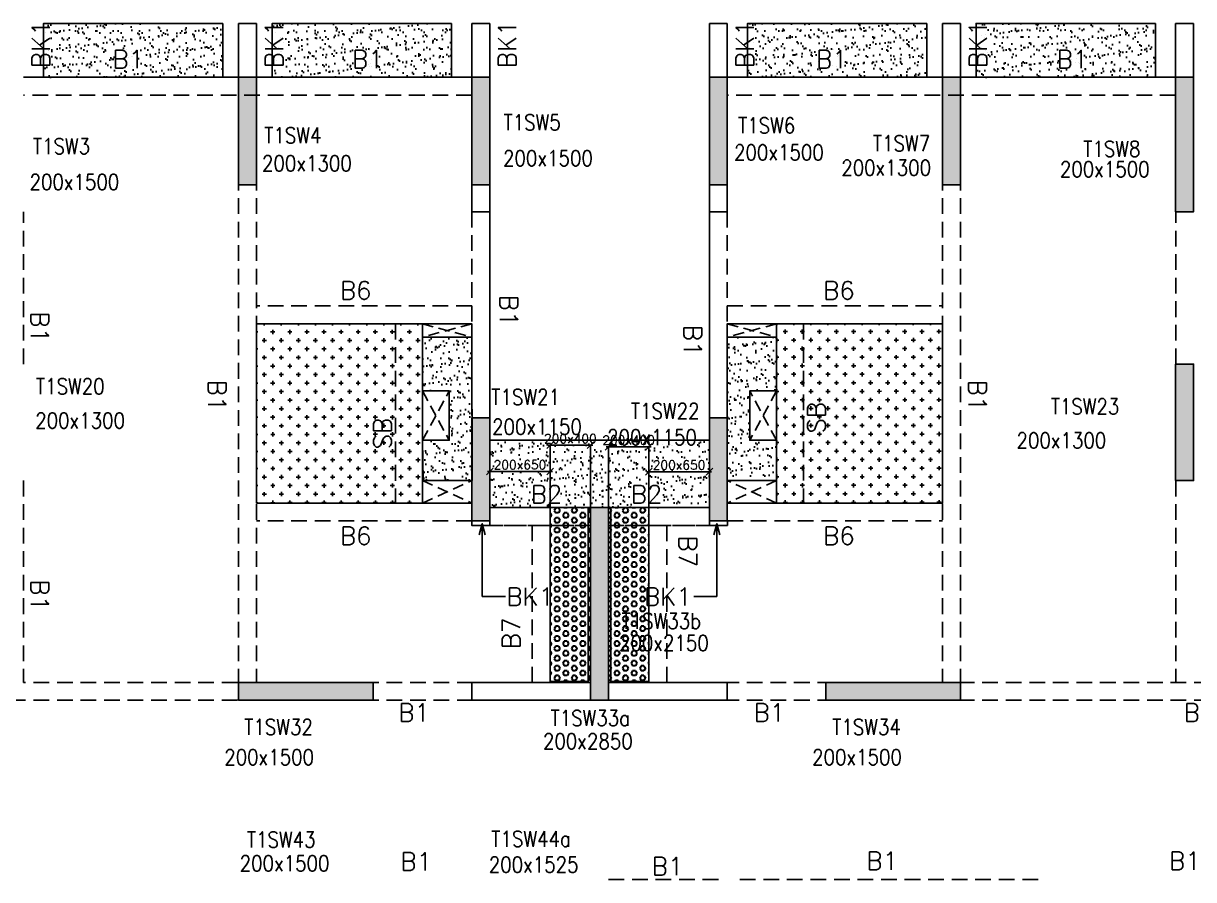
# Model space of a CAD drawing. Header units: millimetres. Extents: x 1078357 to 2594950, y -5122486 to -4636555.
# Drawn here: x 1702050 to 1715100, y -4667131 to -4657581 of the extents above; entities that cross this region are included whole.
import ezdxf

# ---------------------------------------------------------------- set-up
doc = ezdxf.new("R2010")
doc.units = ezdxf.units.MM
doc.header["$PDMODE"] = 35
for name, pattern in [('CONTINOUS', [0]), ('HIDDEN', [0.375, 0.25, -0.125]), ('New Retail block$0$CONTINOUS', [0])]:
    doc.linetypes.add(name, pattern=pattern)
doc.layers.get('0').update_dxf_attribs({"lineweight": 0})
doc.layers.get('Defpoints').update_dxf_attribs({"lineweight": 0})
for name, color, linetype, lineweight in [('A-_ANOTDIMA_D-', 6, 'Continuous', 13), ('COL. NO.', 30, 'Continuous', 25), ('COL. SIZE', 7, 'Continuous', 25), ('DIM', 9, 'Continuous', 25), ('HATCH', 8, 'Continuous', 30)]:
    doc.layers.add(name, color=color, linetype=linetype, lineweight=lineweight)
for name, color, linetype in [('B-200x325', 201, 'HIDDEN'), ('B-200x400', 44, 'HIDDEN'), ('DROP SLAB', 8, 'Continuous'), ('NON STR. RCC WALL', 6, 'Continuous'), ('S-BEAM', 3, 'HIDDEN'), ('S-BEAM NO.', 6, 'Continuous'), ('S-COLUMN', 1, 'Continuous'), ('S-CUTOUT', 8, 'HIDDEN'), ('S-SLAB-PROJECTION', 54, 'New Retail block$0$CONTINOUS'), ('SLAB FOLD', 8, 'Continuous')]:
    doc.layers.add(name, color=color, linetype=linetype)
doc.styles.add('Roman', font='romans')
doc.styles.add('ROMANS', font='romans.shx', dxfattribs={"width": 0.85})
doc.dimstyles.new('HARESH', dxfattribs={"dimtxt": 150, "dimasz": 75, "dimexe": 0, "dimexo": 0, "dimgap": 25, "dimtad": 1, "dimdec": 0, "dimdsep": 46, "dimtxsty": 'Roman', "dimblk": 'OBLIQUE', "dimcen": 225, "dimdle": 25, "dimclrd": 2, "dimclre": 2, "dimclrt": 7, "dimadec": 8, "dimazin": 1, "dimtfac": 1, "dimtdec": 0, "dimtmove": 0, "dimatfit": 0, "dimfxl": 1, "dimlwd": -1, "dimlwe": -1, "dimarcsym": 0})
pattern_1 = [(180, (1699349.81, -4476175.835), (-7e-15, -54.992613), [31.75, -63.5]), (300, (1699349.81, -4476175.835), (47.625, 27.496307), [31.75, -63.5]), (240, (1699318.06, -4476175.835), (47.625, -27.496307), [31.75, -63.5])]
pattern_2 = [(180.03079016, (-2664991.8, 14063544.76), (-95.1987999, -95.3011726), [47.625, -142.875]), (270.03079016, (-2665015.62, 14063568.56), (95.3011726, -95.1987999), [47.625, -142.875])]

# ---------------------------------------------------------------- blocks, each defined once
blk = doc.blocks.new('_Oblique')
at = {"color": 0, "linetype": 'ByBlock', "lineweight": -2}
blk.add_line((-0.5, -0.5), (0.5, 0.5), dxfattribs=at)
blk = doc.blocks.new('*D1239')
at = {"layer": 'Defpoints', "color": 0, "ltscale": 700, "transparency": 16777216}
for p in [(1707925, -4662286), (1707925, -4662981, 0), (1708375, -4662981, 0)]:
    blk.add_point(p, dxfattribs=at)
at = {"layer": 'DIM', "color": 2, "ltscale": 700, "transparency": 16777216}
for p, q in [((1708400, -4662286), (1707900, -4662286)), ((1707925, -4662981), (1707925, -4662286)), ((1708375, -4662981), (1708375, -4662286))]:
    blk.add_line(p, q, dxfattribs=at)
at = {"layer": 'DIM', "color": 2, "ltscale": 700, "transparency": 16777216, "xscale": 75, "yscale": 75, "zscale": 75, "rotation": 180}
blk.add_blockref('_Oblique', (1707925, -4662286), dxfattribs=at)
at = {"layer": 'DIM', "color": 2, "ltscale": 700, "transparency": 16777216, "xscale": 75, "yscale": 75, "zscale": 75}
blk.add_blockref('_Oblique', (1708375, -4662286), dxfattribs=at)
at = {"layer": 'DIM', "color": 7, "ltscale": 700, "transparency": 16777216, "insert": (1708150, -4662211), "char_height": 150, "attachment_point": 5, "style": 'Roman'}
blk.add_mtext('{\\H0.666667x;200x400}', dxfattribs=at)
blk = doc.blocks.new('*D1240')
at = {"layer": 'Defpoints', "color": 0, "ltscale": 700, "transparency": 16777216}
for p in [(1707250, -4662579), (1707250, -4662981, 0), (1707925, -4662981, 0)]:
    blk.add_point(p, dxfattribs=at)
at = {"layer": 'DIM', "color": 2, "ltscale": 700, "transparency": 16777216}
for p, q in [((1707950, -4662579), (1707225, -4662579)), ((1707250, -4662981), (1707250, -4662579)), ((1707925, -4662981), (1707925, -4662579))]:
    blk.add_line(p, q, dxfattribs=at)
at = {"layer": 'DIM', "color": 2, "ltscale": 700, "transparency": 16777216, "xscale": 75, "yscale": 75, "zscale": 75, "rotation": 180}
blk.add_blockref('_Oblique', (1707250, -4662579), dxfattribs=at)
at = {"layer": 'DIM', "color": 2, "ltscale": 700, "transparency": 16777216, "xscale": 75, "yscale": 75, "zscale": 75}
blk.add_blockref('_Oblique', (1707925, -4662579), dxfattribs=at)
at = {"layer": 'DIM', "color": 7, "ltscale": 700, "transparency": 16777216, "insert": (1707587, -4662504), "char_height": 150, "attachment_point": 5, "style": 'Roman'}
blk.add_mtext('{\\H0.666667x;200x650}', dxfattribs=at)
blk = doc.blocks.new('*D1241')
at = {"layer": 'Defpoints', "color": 0, "ltscale": 700, "transparency": 16777216}
for p in [(1709025, -4662304), (1708575, -4662981, 0), (1709025, -4662981, 0)]:
    blk.add_point(p, dxfattribs=at)
at = {"layer": 'DIM', "color": 2, "ltscale": 700, "transparency": 16777216}
for p, q in [((1708550, -4662304), (1709050, -4662304)), ((1708575, -4662981), (1708575, -4662304)), ((1709025, -4662981), (1709025, -4662304))]:
    blk.add_line(p, q, dxfattribs=at)
at = {"layer": 'DIM', "color": 2, "ltscale": 700, "transparency": 16777216, "xscale": 75, "yscale": 75, "zscale": 75, "rotation": 180}
blk.add_blockref('_Oblique', (1708575, -4662304), dxfattribs=at)
at = {"layer": 'DIM', "color": 2, "ltscale": 700, "transparency": 16777216, "xscale": 75, "yscale": 75, "zscale": 75}
blk.add_blockref('_Oblique', (1709025, -4662304), dxfattribs=at)
at = {"layer": 'DIM', "color": 7, "ltscale": 700, "transparency": 16777216, "insert": (1708800, -4662229), "char_height": 150, "attachment_point": 5, "style": 'Roman'}
blk.add_mtext('{\\H0.666667x;200x400}', dxfattribs=at)
blk = doc.blocks.new('*D1242')
at = {"layer": 'Defpoints', "color": 0, "ltscale": 700, "transparency": 16777216}
for p in [(1709700, -4662581), (1709025, -4662981, 0), (1709700, -4662981, 0)]:
    blk.add_point(p, dxfattribs=at)
at = {"layer": 'DIM', "color": 2, "ltscale": 700, "transparency": 16777216}
for p, q in [((1709000, -4662581), (1709725, -4662581)), ((1709025, -4662981), (1709025, -4662581)), ((1709700, -4662981), (1709700, -4662581))]:
    blk.add_line(p, q, dxfattribs=at)
at = {"layer": 'DIM', "color": 2, "ltscale": 700, "transparency": 16777216, "xscale": 75, "yscale": 75, "zscale": 75, "rotation": 180}
blk.add_blockref('_Oblique', (1709025, -4662581), dxfattribs=at)
at = {"layer": 'DIM', "color": 2, "ltscale": 700, "transparency": 16777216, "xscale": 75, "yscale": 75, "zscale": 75}
blk.add_blockref('_Oblique', (1709700, -4662581), dxfattribs=at)
at = {"layer": 'DIM', "color": 7, "ltscale": 700, "transparency": 16777216, "insert": (1709362, -4662506), "char_height": 150, "attachment_point": 5, "style": 'Roman'}
blk.add_mtext('{\\H0.666667x;200x650}', dxfattribs=at)
blk = doc.blocks.new('G$CD63B60BD')
at = {"layer": 'COL. NO.', "linetype": 'Continuous', "style": 'ROMANS', "width": 0.85}
for s, p in [('T1SW5', (10755, 15309, -320)), ('T1SW6', (13370, 15274, -320)), ('T1SW4', (8087, 15164, -320)), ('T1SW3', (5506, 15043, -320)), ('T1SW7', (14874, 15075, -320)), ('T1SW8', (17219, 15013, -320)), ('T1SW20', (5541, 12365, -320)), ('T1SW21', (10619, 12246, -320)), ('T1SW23', (16857, 12140, -320)), ('T1SW22', (12175, 12089, -320)), ('T1SW33b', (12071, 9747, -320)), ('T1SW33a', (11279, 8664, -320)), ('T1SW32', (7863, 8565, -320)), ('T1SW34', (14420, 8565, -320)), ('T1SW43', (7893, 7309, -320)), ('T1SW44a', (10619, 7317, 0))]:
    blk.add_text(s, height=175, dxfattribs=at).set_placement(p)
at = {"layer": 'COL. SIZE', "linetype": 'Continuous', "style": 'ROMANS', "width": 0.85}
for s, p in [('200x1500', (13325, 14973, -320)), ('200x1300', (8061, 14851, -320)), ('200x1500', (10749, 14909, -320)), ('200x1300', (14521, 14802, -320)), ('200x1500', (16959, 14786, -320)), ('200x1500', (5468, 14643, -320)), ('200x1300', (5532, 11983, -320)), ('200x1150', (10627, 11913, -320)), ('200x1150', (11910, 11797, -320)), ('200x1300', (16475, 11761, -320)), ('200x2150', (12042, 9502, -320)), ('200x2850', (11194, 8406, -320)), ('200x1500', (7640, 8228, -320)), ('200x1500', (14196, 8228, -320)), ('200x1500', (7812, 7043, -320)), ('200x1525', (10590, 7030, -3))]:
    blk.add_text(s, height=175, dxfattribs=at).set_placement(p)

msp = doc.modelspace()

# ---------------------------------------------------------------- hatches: boundary and pattern name
at = {"layer": 'DROP SLAB'}
h = msp.add_hatch(dxfattribs=at)
h.set_pattern_fill('CROSS', color=8, scale=15, angle=179.96921)
h.set_pattern_definition(pattern_2)
h.paths.add_polyline_path([(1706499.6, -4660931.1), (1704649.6, -4660931.1), (1704649.6, -4662930.9), (1706499.6, -4662930.9)])
h = msp.add_hatch(dxfattribs=at)
h.set_pattern_fill('CROSS', color=8, scale=15, angle=0.03079)
h.set_pattern_definition(pattern_2)
h.paths.add_polyline_path([(1710449.7, -4660933.6), (1712299.6, -4660933.6), (1712299.6, -4662933.4), (1710449.7, -4662933.4)])
at = {"layer": 'HATCH'}
h = msp.add_hatch(dxfattribs=at)
h.set_pattern_fill('AR-SAND', color=8, scale=3, angle=179.97015)
h.set_pattern_definition([(37.4701541, (-1135733.67, 9329389.39), (-4.7236114, 146.8264517), [0, -115.824, 0, -129.54, 0, -123.825]), (7.4701541, (-1135733.67, 9329389.4), (134.9689868, 214.9772528), [0, -62.484, 0, -104.394, 0, -40.005]), (327.4701541, (-1135827.4, 9329389.44), (237.2979035, 0.3075449), [0, -38.1, 0, -137.16, 0, -179.07]), (317.4701541, (-1135827.4, 9329389.44), (229.1017424, 66.759465), [0, -19.05, 0, -89.916, 0, -102.87])])
h.paths.add_polyline_path([(1704274.9, -4657580.9), (1702274.9, -4657580.9), (1702274.9, -4658180.8), (1704274.9, -4658180.8)])
h = msp.add_hatch(dxfattribs=at)
h.set_pattern_fill('AR-SAND', color=8, scale=3, angle=179.97015)
h.set_pattern_definition([(37.4701541, (-1138283.67, 9329389.39), (-4.7236114, 146.8264517), [0, -115.824, 0, -129.54, 0, -123.825]), (7.4701541, (-1138283.67, 9329389.4), (134.9689868, 214.9772528), [0, -62.484, 0, -104.394, 0, -40.005]), (327.4701541, (-1138377.4, 9329389.44), (237.2979035, 0.3075449), [0, -38.1, 0, -137.16, 0, -179.07]), (317.4701541, (-1138377.4, 9329389.44), (229.1017424, 66.759465), [0, -19.05, 0, -89.916, 0, -102.87])])
h.paths.add_polyline_path([(1706824.9, -4657580.9), (1704824.9, -4657580.9), (1704824.9, -4658180.8), (1706824.9, -4658180.8)])
h = msp.add_hatch(dxfattribs=at)
h.set_pattern_fill('AR-SAND', color=8, scale=3, angle=179.97015)
h.set_pattern_definition([(37.4701541, (-1143583.67, 9329389.39), (-4.7236114, 146.8264517), [0, -115.824, 0, -129.54, 0, -123.825]), (7.4701541, (-1143583.67, 9329389.4), (134.9689868, 214.9772528), [0, -62.484, 0, -104.394, 0, -40.005]), (327.4701541, (-1143677.4, 9329389.44), (237.2979035, 0.3075449), [0, -38.1, 0, -137.16, 0, -179.07]), (317.4701541, (-1143677.4, 9329389.44), (229.1017424, 66.759465), [0, -19.05, 0, -89.916, 0, -102.87])])
h.paths.add_polyline_path([(1712124.9, -4657580.9), (1710124.9, -4657580.9), (1710124.9, -4658180.8), (1712124.9, -4658180.8)])
h = msp.add_hatch(dxfattribs=at)
h.set_pattern_fill('AR-SAND', color=8, scale=3, angle=179.97015)
h.set_pattern_definition([(37.4701541, (-1146133.67, 9329389.39), (-4.7236114, 146.8264517), [0, -115.824, 0, -129.54, 0, -123.825]), (7.4701541, (-1146133.67, 9329389.4), (134.9689868, 214.9772528), [0, -62.484, 0, -104.394, 0, -40.005]), (327.4701541, (-1146227.4, 9329389.44), (237.2979035, 0.3075449), [0, -38.1, 0, -137.16, 0, -179.07]), (317.4701541, (-1146227.4, 9329389.44), (229.1017424, 66.759465), [0, -19.05, 0, -89.916, 0, -102.87])])
h.paths.add_polyline_path([(1714674.9, -4657580.9), (1712674.9, -4657580.9), (1712674.9, -4658180.8), (1714674.9, -4658180.8)])
h = msp.add_hatch(dxfattribs=at)
h.set_pattern_fill('AR-SAND', color=8, scale=3, angle=0.02985)
h.set_pattern_definition([(37.47015413, (-3324998.34, 18697464.66), (-4.72361136, 146.8264517), [0, -115.824, 0, -129.54, 0, -123.825]), (7.4701541, (-3324998.34, 18697464.66), (134.9689868, 214.9772528), [0, -62.484, 0, -104.394, 0, -40.005]), (327.4701541, (-3325092.06, 18697464.71), (237.2979035, 0.3075449), [0, -38.1, 0, -137.16, 0, -179.07]), (317.4701541, (-3325092.06, 18697464.7), (229.1017424, 66.759465), [0, -19.05, 0, -89.916, 0, -102.87])])
h.paths.add_polyline_path([(1707049.7, -4661080.8), (1706499.7, -4661080.8), (1706499.7, -4661680.8), (1706799.7, -4661680.8), (1706799.7, -4662230.9), (1706499.6, -4662230.8), (1706507.1, -4662680.8), (1707053.4, -4662680.8)])
h = msp.add_hatch(dxfattribs=at)
h.set_pattern_fill('AR-SAND', color=8, scale=3, angle=179.97015)
h.set_pattern_definition([(37.47015413, (-3324983.33, 18697427.78), (-4.72361136, 146.8264517), [0, -115.824, 0, -129.54, 0, -123.825]), (7.4701541, (-3324983.33, 18697427.78), (134.9689868, 214.9772528), [0, -62.484, 0, -104.394, 0, -40.005]), (327.4701541, (-3325077.06, 18697427.83), (237.2979035, 0.3075449), [0, -38.1, 0, -137.16, 0, -179.07]), (317.4701541, (-3325077.06, 18697427.83), (229.1017424, 66.759465), [0, -19.05, 0, -89.916, 0, -102.87])])
h.paths.add_polyline_path([(1709899.6, -4661080.8), (1710449.6, -4661080.8), (1710449.6, -4661680.9), (1710149.6, -4661680.9), (1710149.6, -4662230.8), (1710449.6, -4662230.8), (1710449.6, -4662680.8), (1709899.6, -4662680.8)])
h = msp.add_hatch(dxfattribs=at)
h.set_pattern_fill('AR-SAND', color=8, scale=3, angle=179.97015)
h.set_pattern_definition([(37.4701541, (-2235508.3, 14013408.58), (-4.72361136, 146.8264517), [0, -115.824, 0, -129.54, 0, -123.825]), (7.4701541, (-2235508.3, 14013408.58), (134.9689868, 214.9772528), [0, -62.484, 0, -104.394, 0, -40.005]), (327.4701541, (-2235602.02, 14013408.63), (237.2979035, 0.3075449), [0, -38.1, 0, -137.16, 0, -179.07]), (317.4701541, (-2235602.02, 14013408.63), (229.1017424, 66.759465), [0, -19.05, 0, -89.916, 0, -102.87])])
h.paths.add_polyline_path([(1709699.7, -4662230.8), (1707249.7, -4662230.8), (1707250, -4662980.8), (1709700, -4662980.8)])
h = msp.add_hatch(dxfattribs=at)
h.set_pattern_fill('AR-SAND', color=8, scale=3, angle=179.97015)
h.set_pattern_definition([(37.4701541, (-2235508.39, 14013408.58), (-4.72361136, 146.8264517), [0, -115.824, 0, -129.54, 0, -123.825]), (7.4701541, (-2235508.39, 14013408.58), (134.9689868, 214.9772528), [0, -62.484, 0, -104.394, 0, -40.005]), (327.4701541, (-2235602.11, 14013408.63), (237.2979035, 0.3075449), [0, -38.1, 0, -137.16, 0, -179.07]), (317.4701541, (-2235602.11, 14013408.63), (229.1017424, 66.759465), [0, -19.05, 0, -89.916, 0, -102.87])])
h.paths.add_polyline_path([(1709699.9, -4662380.9), (1707249.9, -4662380.9), (1707249.9, -4662980.8), (1709699.9, -4662980.8)])
at = {"layer": 'HATCH', "ltscale": 1000}
h = msp.add_hatch(dxfattribs=at)
h.set_pattern_fill('HEX', color=8, scale=10, angle=180)
h.set_pattern_definition(pattern_1)
h.paths.add_polyline_path([(1708374.6, -4664920.2), (1707924.6, -4664920.2), (1707924.6, -4662980.8), (1708374.6, -4662980.8)])
h = msp.add_hatch(dxfattribs=at)
h.set_pattern_fill('HEX', color=8, scale=10, angle=180)
h.set_pattern_definition(pattern_1)
h.paths.add_polyline_path([(1708575, -4664920.2), (1709025, -4664920.2), (1709025, -4662980.8), (1708575, -4662980.8)])
at = {"layer": 'S-COLUMN', "lineweight": 25}
h = msp.add_hatch(color=1, dxfattribs=at)
h.dxf.hatch_style = 1
h.paths.add_polyline_path([(1704449.7, -4659380.9), (1704649.7, -4659380.9), (1704649.7, -4658180.8), (1704449.7, -4658180.8)])
at = {"layer": 'S-COLUMN', "lineweight": 25, "extrusion": (-1.00316e-06, 2.11765e-11, 1)}
h = msp.add_hatch(color=1, dxfattribs=at)
h.dxf.hatch_style = 1
h.paths.add_polyline_path([(1707049.7, -4658180.8), (1707249.7, -4658180.8), (1707249.7, -4659380.8), (1707049.7, -4659380.8)])
at = {"layer": 'S-COLUMN', "lineweight": 25, "extrusion": (1.00316e-06, 1.91639e-11, 1)}
h = msp.add_hatch(color=1, dxfattribs=at)
h.dxf.hatch_style = 1
h.paths.add_polyline_path([(1709899.7, -4658180.8), (1709699.7, -4658180.8), (1709699.7, -4659380.8), (1709899.7, -4659380.8)])
at = {"layer": 'S-COLUMN', "lineweight": 25}
h = msp.add_hatch(color=1, dxfattribs=at)
h.dxf.hatch_style = 1
h.paths.add_polyline_path([(1712299.7, -4659380.9), (1712499.7, -4659380.9), (1712499.7, -4658180.8), (1712299.7, -4658180.8)])
at = {"layer": 'S-COLUMN', "lineweight": 25, "extrusion": (1.00316e-06, 1.91639e-11, 1)}
h = msp.add_hatch(color=1, dxfattribs=at)
h.dxf.hatch_style = 1
h.paths.add_polyline_path([(1715099.7, -4658180.9), (1714899.7, -4658180.9), (1714899.7, -4659680.8), (1715099.7, -4659680.8)])
at = {"layer": 'S-COLUMN', "lineweight": 25, "extrusion": (-1.00316e-06, 2.11765e-11, 1)}
h = msp.add_hatch(color=1, dxfattribs=at)
h.dxf.hatch_style = 1
h.paths.add_polyline_path([(1714899.7, -4658180.9), (1715099.7, -4658180.9), (1715099.7, -4659680.8), (1714899.7, -4659680.8)])
at = {"layer": 'S-COLUMN', "lineweight": 25, "extrusion": (1.00316e-06, 1.91639e-11, 1)}
h = msp.add_hatch(color=1, dxfattribs=at)
h.dxf.hatch_style = 1
h.paths.add_polyline_path([(1715099.7, -4662680.8), (1714899.7, -4662680.8), (1714899.7, -4661380.8), (1715099.7, -4661380.8)])
at = {"layer": 'S-COLUMN', "lineweight": 25, "extrusion": (-1.00316e-06, 2.11765e-11, 1)}
h = msp.add_hatch(color=1, dxfattribs=at)
h.dxf.hatch_style = 1
h.paths.add_polyline_path([(1714899.7, -4662680.8), (1715099.7, -4662680.8), (1715099.7, -4661380.8), (1714899.7, -4661380.8)])
h = msp.add_hatch(color=1, dxfattribs=at)
h.dxf.hatch_style = 1
h.paths.add_polyline_path([(1707049.7, -4663130.8), (1707249.7, -4663130.8), (1707249.7, -4661980.8), (1707049.7, -4661980.8)])
at = {"layer": 'S-COLUMN', "lineweight": 25, "extrusion": (1.00316e-06, 1.91639e-11, 1)}
h = msp.add_hatch(color=1, dxfattribs=at)
h.dxf.hatch_style = 1
h.paths.add_polyline_path([(1709899.7, -4663130.8), (1709699.7, -4663130.8), (1709699.7, -4661980.9), (1709899.7, -4661980.9)])
at = {"layer": 'S-COLUMN', "lineweight": 25}
h = msp.add_hatch(color=1, dxfattribs=at)
h.dxf.hatch_style = 1
h.paths.add_polyline_path([(1708374.7, -4662980.8), (1708574.7, -4662980.8), (1708574.7, -4665130.8), (1708374.7, -4665130.8)])
h = msp.add_hatch(color=1, dxfattribs=at)
h.dxf.hatch_style = 1
h.paths.add_polyline_path([(1704449.7, -4664930.8), (1705949.7, -4664930.8), (1705949.7, -4665130.8), (1704449.7, -4665130.8)])
h = msp.add_hatch(color=1, dxfattribs=at)
h.dxf.hatch_style = 1
h.paths.add_polyline_path([(1710999.7, -4664930.8), (1712499.7, -4664930.8), (1712499.7, -4665130.8), (1710999.7, -4665130.8)])

# ---------------------------------------------------------------- linework, layer by layer
at = {"layer": 'B-200x400', "linetype": 'Continuous', "ltscale": 500}
for p, q in [((1708374.6, -4662980.8, 0), (1707924.5, -4662980.8, 0)), ((1709024.8, -4662980.8, 0), (1708574.7, -4662980.8, 0))]:
    msp.add_line(p, q, dxfattribs=at)
at = {"layer": 'B-200x400', "linetype": 'HIDDEN', "ltscale": 500}
for p, q in [((1708374.6, -4663180.8, 0), (1707924.5, -4663180.8, 0)), ((1708574.6, -4663180.8, 0), (1709024.8, -4663180.8, 0))]:
    msp.add_line(p, q, dxfattribs=at)
at = {"layer": 'DROP SLAB', "color": 3, "linetype": 'CONTINOUS', "ltscale": 500, "elevation": 0}
for points in [[(1706499.6, -4660931.1), (1704649.6, -4660931.1), (1704649.6, -4662930.9), (1706499.6, -4662930.9)], [(1706499.7, -4660931.1), (1707049.7, -4660931.1), (1707049.7, -4661080.8), (1706499.7, -4661080.8)], [(1710449.6, -4660931.1), (1709899.6, -4660931.1), (1709899.6, -4661080.8), (1710449.6, -4661080.8)], [(1710449.7, -4660933.6), (1712299.6, -4660933.6), (1712299.6, -4662933.4), (1710449.7, -4662933.4)], [(1706499.7, -4661680.8), (1706799.7, -4661680.8), (1706799.7, -4662230.8), (1706499.7, -4662230.8)], [(1710449.6, -4661680.8), (1710149.6, -4661680.8), (1710149.6, -4662230.8), (1710449.6, -4662230.8)], [(1706499.7, -4662680.8), (1707049.5, -4662680.8), (1707049.5, -4662930.9), (1706499.7, -4662930.9)], [(1710449.6, -4662680.8), (1709899.8, -4662680.8), (1709899.8, -4662930.9), (1710449.6, -4662930.9)]]:
    msp.add_lwpolyline(points, close=True, dxfattribs=at)
at = {"layer": 'NON STR. RCC WALL', "elevation": 0}
for points in [[(1707249.7, -4659380.8), (1707249.7, -4659680.8), (1707049.7, -4659680.8), (1707049.7, -4659380.8)], [(1709899.6, -4659380.8), (1709899.6, -4659680.8), (1709699.7, -4659680.8), (1709699.7, -4659380.8)], [(1708374.7, -4664931.4), (1707049.7, -4664931.1), (1707049.7, -4665130.6), (1708374.7, -4665130.9)], [(1709899.7, -4664931.4), (1708574.7, -4664931.1), (1708574.7, -4665130.6), (1709899.7, -4665130.9)]]:
    msp.add_lwpolyline(points, close=True, dxfattribs=at)
at = {"layer": 'S-BEAM', "linetype": 'CONTINOUS', "ltscale": 700}
for p, q in [((1704649.6, -4657580.8, 0), (1704449.6, -4657580.8, 0)), ((1704449.6, -4657580.8, 0), (1704449.7, -4658180.8, 0)), ((1704649.6, -4658180.8, 0), (1704649.6, -4657580.8, 0)), ((1707249.6, -4657580.8, 0), (1707049.6, -4657580.8, 0)), ((1707049.6, -4657580.8, 0), (1707049.7, -4658180.8, 0)), ((1707249.6, -4658180.8, 0), (1707249.6, -4657580.8, 0)), ((1709899.6, -4657580.8, 0), (1709699.6, -4657580.8, 0)), ((1709699.6, -4657580.8, 0), (1709699.7, -4658180.8, 0)), ((1709899.6, -4658180.8, 0), (1709899.6, -4657580.8, 0)), ((1712499.6, -4657580.8, 0), (1712299.6, -4657580.8, 0)), ((1712299.6, -4657580.8, 0), (1712299.7, -4658180.8, 0)), ((1712499.6, -4658180.8, 0), (1712499.6, -4657580.8, 0)), ((1715099.6, -4657580.8, 0), (1714899.6, -4657580.8, 0)), ((1714899.6, -4657580.8, 0), (1714899.7, -4658180.8, 0)), ((1715099.6, -4658180.8, 0), (1715099.6, -4657580.8, 0)), ((1707049.9, -4658180.8, 0), (1702049.9, -4658180.8, 0)), ((1714899.9, -4658180.8, 0), (1709899.9, -4658180.8, 0)), ((1707249.9, -4659680.8, 0), (1707249.9, -4662180.9, 0)), ((1709699.9, -4659680.8, 0), (1709699.9, -4662180.9, 0)), ((1707924.5, -4662980.8, 0), (1707249.6, -4662980.8, 0)), ((1709699.8, -4662980.8, 0), (1707249.8, -4662980.8, 0)), ((1709699.6, -4662980.8, 0), (1709024.8, -4662980.8, 0))]:
    msp.add_line(p, q, dxfattribs=at)
at = {"layer": 'S-BEAM', "linetype": 'HIDDEN', "ltscale": 700}
for p, q in [((1707049.9, -4658380.8, 0), (1702049.9, -4658380.8, 0)), ((1714899.9, -4658380.8, 0), (1709899.9, -4658380.8, 0)), ((1704449.9, -4658480.9, 0), (1704449.9, -4664930.8, 0)), ((1704649.9, -4658480.9, 0), (1704649.9, -4664930.8, 0)), ((1712299.9, -4658480.9, 0), (1712299.9, -4664930.8, 0)), ((1712499.9, -4658480.9, 0), (1712499.9, -4664930.8, 0)), ((1702049.9, -4661380.8, 0), (1702049.9, -4659680.8, 0)), ((1707049.9, -4659680.8, 0), (1707049.9, -4662180.9, 0)), ((1709899.9, -4659680.8, 0), (1709899.9, -4662180.9, 0)), ((1714899.9, -4661380.8, 0), (1714899.9, -4659680.8, 0)), ((1706199.6, -4660931.1, 0), (1706199.6, -4662930.9, 0)), ((1710449.5, -4660931, 0), (1710449.5, -4662930.8, 0)), ((1710749.5, -4660931, 0), (1710749.5, -4662930.8, 0)), ((1702049.9, -4662680.9, 0), (1702049.9, -4664930.8, 0)), ((1714899.9, -4662680.9, 0), (1714899.9, -4664930.8, 0)), ((1707924.5, -4663180.8, 0), (1707249.6, -4663180.8, 0)), ((1708374.8, -4663180.8, 0), (1707249.8, -4663180.8, 0)), ((1708574.8, -4663180.8, 0), (1709699.9, -4663180.8, 0)), ((1709024.8, -4663180.8, 0), (1709699.6, -4663180.8, 0)), ((1708374.7, -4664930.8, 0), (1702049.9, -4664930.8, 0)), ((1720793.2, -4664930.8, 0), (1708574.7, -4664930.8, 0)), ((1708374.7, -4665130.8, 0), (1699499.9, -4665130.8, 0)), ((1720793.2, -4665130.8, 0), (1708574.7, -4665130.8, 0)), ((1708574.7, -4667130.8, 0), (1709824.8, -4667130.8, 0)), ((1713364.9, -4667130.8, 0), (1710024.9, -4667130.8, 0))]:
    msp.add_line(p, q, dxfattribs=at)
at = {"layer": 'S-BEAM', "ltscale": 700}
for p, q in [((1707049.7, -4660731.1, 0), (1704649.7, -4660731.1, 0)), ((1709899.6, -4660731.1, 0), (1712299.6, -4660731.1, 0)), ((1707049.5, -4663130.9, 0), (1704649.7, -4663130.9, 0)), ((1709899.8, -4663130.9, 0), (1712299.6, -4663130.9, 0)), ((1707724.5, -4663180.8, 0), (1707724.5, -4664930.8, 0)), ((1709224.8, -4663180.8, 0), (1709224.8, -4664930.8, 0))]:
    msp.add_line(p, q, dxfattribs=at)
at = {"layer": 'S-BEAM', "linetype": 'Continuous', "ltscale": 700}
for p, q in [((1707049.7, -4660931.1, 0), (1704649.7, -4660931.1, 0)), ((1709899.6, -4660931.1, 0), (1712299.6, -4660931.1, 0)), ((1707049.5, -4662930.9, 0), (1704649.7, -4662930.9, 0)), ((1709899.8, -4662930.9, 0), (1712299.6, -4662930.9, 0)), ((1707924.5, -4663180.8, 0), (1707924.5, -4664920.2, 0)), ((1709024.8, -4663180.8, 0), (1709024.8, -4664920.2, 0))]:
    msp.add_line(p, q, dxfattribs=at)
at = {"layer": 'S-BEAM', "linetype": 'ByBlock', "ltscale": 700}
msp.add_line((1706499.6, -4660931.1, 0), (1706499.6, -4662930.9, 0), dxfattribs=at)
at = {"layer": 'S-BEAM', "linetype": 'Continuous', "ltscale": 700, "elevation": 0}
for points in [[(1707049.8, -4663130.9), (1707249.9, -4663130.9), (1707249.9, -4663181), (1707049.8, -4663181)], [(1709900, -4663130.9), (1709699.9, -4663130.9), (1709699.9, -4663181), (1709900, -4663181)]]:
    msp.add_lwpolyline(points, close=True, dxfattribs=at)
at = {"layer": 'S-COLUMN', "color": 1, "lineweight": 25, "elevation": 0}
for points in [[(1704449.7, -4658180.8), (1704649.7, -4658180.8), (1704649.7, -4659380.9), (1704449.7, -4659380.9)], [(1712299.7, -4658180.8), (1712499.7, -4658180.8), (1712499.7, -4659380.9), (1712299.7, -4659380.9)], [(1708374.7, -4662980.8), (1708574.7, -4662980.8), (1708574.7, -4665130.8), (1708374.7, -4665130.8)], [(1704449.7, -4664930.8), (1705949.7, -4664930.8), (1705949.7, -4665130.8), (1704449.7, -4665130.8)], [(1710999.7, -4664930.8), (1712499.7, -4664930.8), (1712499.7, -4665130.8), (1710999.7, -4665130.8)]]:
    msp.add_lwpolyline(points, close=True, dxfattribs=at)
at = {"layer": 'S-COLUMN', "color": 1, "lineweight": 25, "extrusion": (-1.00316e-06, 2.11765e-11, 1), "elevation": -1.7}
for points in [[(1707049.7, -4658180.8), (1707249.7, -4658180.8), (1707249.7, -4659380.8), (1707049.7, -4659380.8)], [(1714899.7, -4658180.9), (1715099.7, -4658180.9), (1715099.7, -4659680.8), (1714899.7, -4659680.8)], [(1714899.7, -4662680.8), (1715099.7, -4662680.8), (1715099.7, -4661380.8), (1714899.7, -4661380.8)], [(1707049.7, -4663130.8), (1707249.7, -4663130.8), (1707249.7, -4661980.8), (1707049.7, -4661980.8)]]:
    msp.add_lwpolyline(points, close=True, dxfattribs=at)
at = {"layer": 'S-COLUMN', "color": 1, "lineweight": 25, "extrusion": (1.00316e-06, 1.91639e-11, 1), "elevation": 1.7}
for points in [[(1709899.7, -4658180.8), (1709699.7, -4658180.8), (1709699.7, -4659380.8), (1709899.7, -4659380.8)], [(1715099.7, -4658180.9), (1714899.7, -4658180.9), (1714899.7, -4659680.8), (1715099.7, -4659680.8)], [(1715099.7, -4662680.8), (1714899.7, -4662680.8), (1714899.7, -4661380.8), (1715099.7, -4661380.8)], [(1709899.7, -4663130.8), (1709699.7, -4663130.8), (1709699.7, -4661980.9), (1709899.7, -4661980.9)]]:
    msp.add_lwpolyline(points, close=True, dxfattribs=at)
at = {"layer": 'S-CUTOUT', "ltscale": 500}
for p, q in [((1707049.7, -4660931.1, 0), (1706499.6, -4661080.8, 0)), ((1706499.7, -4660931.1, 0), (1707049.7, -4661080.8, 0)), ((1709899.6, -4660930.8, 0), (1710449.6, -4661080.8, 0)), ((1710448.8, -4660931.1, 0), (1709899.6, -4661080.8, 0)), ((1706499.7, -4661680.8, 0), (1706799.7, -4662230.8, 0)), ((1706499.7, -4662230.8, 0), (1706799.7, -4661680.8, 0)), ((1710449.7, -4661680.8, 0), (1710149.6, -4662230.8, 0)), ((1710449.7, -4662230.8, 0), (1710149.6, -4661680.8, 0)), ((1706499.7, -4662680.8, 0), (1707049.5, -4662930.9, 0)), ((1706499.7, -4662930.9, 0), (1707049.7, -4662680.8, 0)), ((1710449.6, -4662930.9, 0), (1709899.6, -4662680.8, 0)), ((1710449.6, -4662680.8, 0), (1709899.8, -4662930.9, 0))]:
    msp.add_line(p, q, dxfattribs=at)
at = {"layer": 'S-SLAB-PROJECTION', "elevation": 0}
for points in [[(1704274.9, -4657580.9), (1702274.9, -4657580.9), (1702274.9, -4658180.8), (1704274.9, -4658180.8)], [(1706824.9, -4657580.9), (1704824.9, -4657580.9), (1704824.9, -4658180.8), (1706824.9, -4658180.8)], [(1712124.9, -4657580.9), (1710124.9, -4657580.9), (1710124.9, -4658180.8), (1712124.9, -4658180.8)], [(1714674.9, -4657580.9), (1712674.9, -4657580.9), (1712674.9, -4658180.8), (1714674.9, -4658180.8)], [(1709699.7, -4662230.8), (1707249.7, -4662230.8), (1707250, -4662980.8), (1709700, -4662980.8)]]:
    msp.add_lwpolyline(points, close=True, dxfattribs=at)
at = {"layer": 'SLAB FOLD', "color": 8, "ltscale": 1000, "elevation": 0}
for points in [[(1707049.7, -4661080.8), (1706499.7, -4661080.8), (1706499.7, -4661680.8), (1706799.7, -4661680.8), (1706799.7, -4662230.9), (1706499.6, -4662230.8), (1706507.1, -4662680.8), (1707053.4, -4662680.8), (1707049.7, -4661080.8)], [(1709899.6, -4661080.8), (1710449.6, -4661080.8), (1710449.6, -4661680.9), (1710149.6, -4661680.9), (1710149.6, -4662230.8), (1710449.6, -4662230.8), (1710449.6, -4662680.8), (1709899.6, -4662680.8), (1709899.6, -4661080.8)]]:
    msp.add_lwpolyline(points, dxfattribs=at)
for points in [[(1707924.5, -4664920.2), (1708349.8, -4664920.2), (1708349.8, -4662980.9), (1707924.5, -4662980.9)], [(1709024.8, -4664920.2), (1708599.5, -4664920.2), (1708599.5, -4662980.9), (1709024.8, -4662980.9)]]:
    msp.add_lwpolyline(points, close=True, dxfattribs=at)

# ---------------------------------------------------------------- block references
at = {"layer": 'A-_ANOTDIMA_D-', "color": 2, "ltscale": 700}
msp.add_blockref('G$CD63B60BD', (1696650, -4674080.9, 0), dxfattribs=at)

# ---------------------------------------------------------------- texts
at = {"layer": 'B-200x325', "linetype": 'Continuous', "ltscale": 700, "style": 'ROMANS'}
for rotation, p in [(0.00094, (1705580.2, -4660658.9, -2.7)), (359.99866, (1710969.1, -4660659, -2.7)), (0.00094, (1705580.2, -4663396.1, -2.7)), (359.99866, (1710969.1, -4663396.1, -2.7))]:
    msp.add_text('B6', height=200, rotation=rotation, dxfattribs=at).set_placement(p)
at = {"layer": 'S-BEAM NO.', "linetype": 'CONTINOUS', "ltscale": 700, "style": 'ROMANS'}
for p in [(1702345.3, -4658080.5, 50), (1704945.3, -4658080.5, 50), (1707545.3, -4658080.4, 50), (1710195.3, -4658080.5, 50), (1712795.3, -4658080.5, 50)]:
    msp.add_text('BK1', height=200, rotation=90, dxfattribs=at).set_placement(p)
at = {"layer": 'S-BEAM NO.', "linetype": 'HIDDEN', "ltscale": 500, "style": 'ROMANS'}
for rotation, p in [(359.99906, (1703043.5, -4658080.5, -2.7)), (359.99906, (1705714.4, -4658080.5, -2.7)), (359.99906, (1710889.3, -4658080.5, -2.7)), (359.99906, (1713573.4, -4658080.5, -2.7)), (269.99906, (1707364.2, -4660608.3, -2.7)), (269.99906, (1702133.1, -4660792.7, -2.7)), (269.99906, (1709413.8, -4660943, -2.7)), (269.99906, (1704109.4, -4661555.8, -2.7)), (269.99906, (1712590.3, -4661555.8, -2.7)), (269.99906, (1702133.1, -4663782.7, -2.7)), (359.99906, (1706231.1, -4665368.1, -2.7)), (359.99906, (1710193.5, -4665368.1, -2.7)), (359.99906, (1714990.5, -4665368, -2.7)), (359.99906, (1706254.8, -4667029, -2.7)), (359.99906, (1709057.8, -4667082.4, -2.7)), (359.99906, (1711451, -4667021.2, -2.7)), (359.99906, (1714826.9, -4667021.2, -2.7))]:
    msp.add_text('B1', height=200, rotation=rotation, dxfattribs=at).set_placement(p)
at = {"layer": 'S-BEAM NO.', "linetype": 'Continuous', "ltscale": 700, "style": 'ROMANS'}
for s, rotation, p in [('SB', 90.00094, (1710994.2, -4662155.1, -2.7)), ('SB', 90.00094, (1706154.3, -4662331.5, -2.7)), ('B7', 269.99866, (1709359.6, -4663293, -2.7)), ('BK1', 359.99906, (1707435.9, -4664074.8, -2.7)), ('BK1', 0.00094, (1708971, -4664074.8, -2.7)), ('B7', 90.00094, (1707589.7, -4664560.5, -2.7))]:
    msp.add_text(s, height=200, rotation=rotation, dxfattribs=at).set_placement(p)
at = {"layer": 'S-BEAM NO.', "linetype": 'Continuous', "ltscale": 500, "style": 'ROMANS'}
for p in [(1707707.9, -4662933.7, -2.7), (1708824.1, -4662933.7, -2.7)]:
    msp.add_text('B2', height=200, dxfattribs=at).set_placement(p)

# ---------------------------------------------------------------- dimensions: what is measured, and where the dimension line sits
at = {"layer": 'DIM', "ltscale": 700}
for base, p1, p2, picture, middle in [((1707924.5, -4662285.8, 0), (1708374.6, -4662980.9, 0), (1707924.5, -4662980.9, 0), '*D1239', (1708149.6, -4662285.8, 0)), ((1709024.8, -4662304.1, 0), (1708574.7, -4662980.9, 0), (1709024.8, -4662980.8, 0), '*D1241', (1708799.7, -4662304.1, 0))]:
    dim = msp.add_linear_dim(base=base, p1=p1, p2=p2, text='{\\H0.666667x;200x400}', dimstyle='HARESH', override={"dimtxsty": 'Roman'}, dxfattribs=at)
    dim.commit()
    dim.dimension.update_dxf_attribs({"geometry": picture, "text_midpoint": middle, "dimtype": 160})
for base, p1, p2, picture, middle in [((1707249.8, -4662578.8, 0), (1707924.5, -4662980.9, 0), (1707249.8, -4662980.8, 0), '*D1240', (1707587.2, -4662503.8, 0)), ((1709699.7, -4662580.8, 0), (1709024.8, -4662980.8, 0), (1709699.7, -4662980.8, 0), '*D1242', (1709362.2, -4662505.8, 0))]:
    dim = msp.add_linear_dim(base=base, p1=p1, p2=p2, text='{\\H0.666667x;200x650}', dimstyle='HARESH', override={"dimtxsty": 'Roman', "dimtmove": 1}, dxfattribs=at)
    dim.commit()
    dim.dimension.update_dxf_attribs({"geometry": picture, "text_midpoint": middle})

# ---------------------------------------------------------------- leaders
at = {"layer": 'S-BEAM NO.', "linetype": 'Continuous', "ltscale": 700}
for points in [[(1707166.3, -4663161.2, 0), (1707166.3, -4663972.6, 0), (1707425.2, -4663972.6, 0)], [(1709783.5, -4663161.2, 0), (1709783.5, -4663972.6, 0), (1709524.6, -4663972.6, 0)]]:
    msp.add_leader(points, dimstyle='HARESH', override={"dimasz": 125, "dimgap": 25, "dimtad": 0, "dimldrblk": 'Open30'}, dxfattribs=at)

doc.saveas('drawing.dxf')
